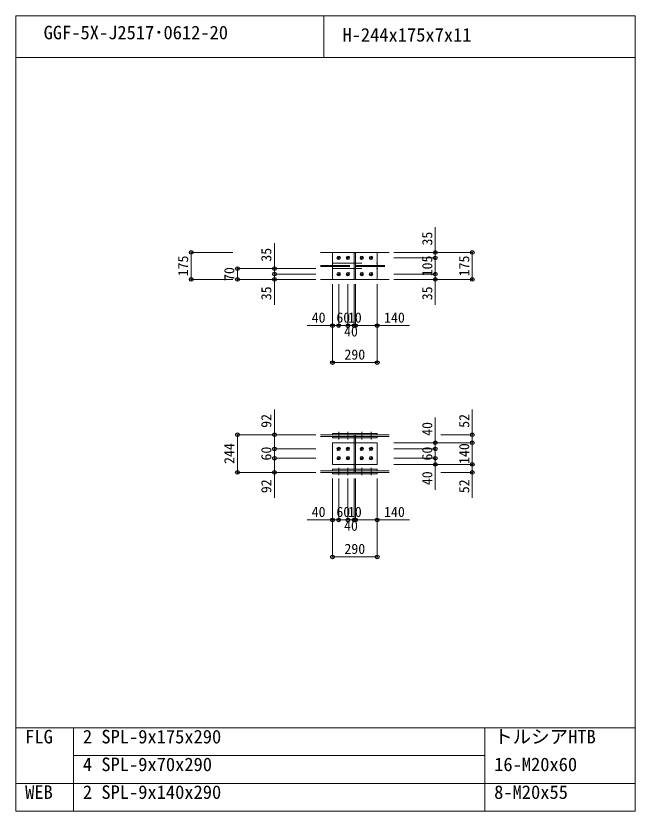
# Model space of a CAD drawing. Units: millimetres, scale not verified. Extents: x -8310 to 8310, y -4800 to 5700.
# Drawn here: x 4290 to 8310, y -4800 to 360 of the extents above; entities that cross this region are included whole.
import ezdxf
from ezdxf.enums import TextEntityAlignment as Align

# ---------------------------------------------------------------- set-up
doc = ezdxf.new("R2010")
doc.units = ezdxf.units.MM
doc.header["$LTSCALE"] = 30
doc.header["$PDMODE"] = 32
doc.header["$PDSIZE"] = 24
doc.linetypes.add('USER2', pattern=[9.525, 6.35, -3.175])
doc.layers.add('0-0', color=7, linetype='Continuous')
doc.layers.add('0-2', color=7, linetype='Continuous')
for name, color, linetype, lineweight in [('0-1', 7, 'Continuous', 18), ('0-5', 7, 'Continuous', 18), ('0-6', 7, 'USER2', 18), ('0-8', 7, 'Continuous', 18), ('0-9', 7, 'Continuous', 18), ('0-A', 7, 'Continuous', 18), ('0-B', 7, 'Continuous', 18)]:
    doc.layers.add(name, color=color, linetype=linetype, lineweight=lineweight)
doc.styles.add('ＭＳ ゴシック', font='')
doc.styles.get('ＭＳ ゴシック').set_extended_font_data('MS Gothic')

msp = doc.modelspace()

# ---------------------------------------------------------------- linework, layer by layer
at = {"layer": '0-0'}
for p in [(5428, -1175), (7013, -1175), (7253, -1175), (7013, -1210), (5728, -1280), (5968, -1280), (5428, -1350), (5728, -1350), (5968, -1315), (5968, -1350), (7013, -1315), (7013, -1350), (7253, -1350), (6345.5, -1650), (6385.5, -1650), (6445.5, -1650), (6485.5, -1650), (6495.5, -1650), (6635.5, -1650), (6345.5, -1890), (6635.5, -1890), (5728, -2358), (5968, -2358), (7253, -2358), (7013, -2410), (7253, -2410), (5968, -2450), (7013, -2450), (5968, -2510), (7013, -2510), (7013, -2550), (7253, -2550), (5728, -2602), (5968, -2602), (7253, -2602), (6345.5, -2911), (6385.5, -2911), (6445.5, -2911), (6485.5, -2911), (6495.5, -2911), (6635.5, -2911), (6345.5, -3151), (6635.5, -3151)]:
    msp.add_point(p, dxfattribs=at)
at = {"layer": '0-1'}
for p, q in [((4290, -4800), (4290, 360)), ((4290, 360), (8310, 360)), ((6290, 90), (6290, 360)), ((8310, -4800), (8310, 360)), ((4290, 90), (8310, 90)), ((4290, -4260), (8310, -4260)), ((4665, -4800), (4665, -4260)), ((7335, -4800), (7335, -4260)), ((4665, -4440), (7335, -4440)), ((4290, -4620), (8310, -4620)), ((4290, -4800), (8310, -4800))]:
    msp.add_line(p, q, dxfattribs=at)
at = {"layer": '0-5'}
for p, q in [((6268, -1175), (6485.5, -1175)), ((6345.5, -1175), (6635.5, -1175)), ((6345.5, -1350), (6345.5, -1175)), ((6495.5, -1175), (6713, -1175)), ((6268, -1350), (6485.5, -1350)), ((6495.5, -1350), (6713, -1350)), ((6268, -2358), (6485.5, -2358)), ((6345.5, -2349), (6635.5, -2349)), ((6345.5, -2358), (6345.5, -2349)), ((6345.5, -2369), (6635.5, -2369)), ((6345.5, -2378), (6345.5, -2369)), ((6495.5, -2358), (6713, -2358)), ((6495.5, -2369), (6495.5, -2358)), ((6495.5, -2369), (6713, -2369)), ((6345.5, -2410), (6635.5, -2410)), ((6345.5, -2550), (6345.5, -2410)), ((6485.5, -2410), (6485.5, -2378)), ((6495.5, -2410), (6495.5, -2378)), ((6485.5, -2582), (6485.5, -2550)), ((6495.5, -2582), (6495.5, -2550)), ((6268, -2591), (6485.5, -2591)), ((6345.5, -2582), (6485.5, -2582)), ((6345.5, -2591), (6345.5, -2582)), ((6345.5, -2591), (6485.5, -2591)), ((6345.5, -2602), (6485.5, -2602)), ((6345.5, -2611), (6345.5, -2602)), ((6345.5, -2611), (6485.5, -2611)), ((6485.5, -2582), (6635.5, -2582)), ((6485.5, -2591), (6635.5, -2591)), ((6485.5, -2602), (6635.5, -2602)), ((6485.5, -2611), (6635.5, -2611)), ((6495.5, -2602), (6713, -2602)), ((6635.5, -2591), (6635.5, -2582)), ((6635.5, -2611), (6635.5, -2602))]:
    msp.add_line(p, q, dxfattribs=at)
for points in [[(6345.5, -1350), (6635.5, -1350), (6635.5, -1175)], [(6268, -2369), (6485.5, -2369), (6485.5, -2358)], [(6345.5, -2358), (6635.5, -2358), (6635.5, -2349)], [(6345.5, -2378), (6635.5, -2378), (6635.5, -2369)], [(6345.5, -2550), (6635.5, -2550), (6635.5, -2410)], [(6268, -2602), (6485.5, -2602), (6485.5, -2591)], [(6495.5, -2602), (6495.5, -2591), (6713, -2591)]]:
    msp.add_lwpolyline(points, dxfattribs=at)
at = {"layer": '0-6'}
for p, q in [((6345.5, -1175), (6635.5, -1175)), ((6485.5, -1350), (6485.5, -1175)), ((6495.5, -1350), (6495.5, -1175)), ((6268, -1259), (6485.5, -1259)), ((6268, -1266), (6485.5, -1266)), ((6345.5, -1245), (6635.5, -1245)), ((6345.5, -1280), (6635.5, -1280)), ((6495.5, -1259), (6713, -1259)), ((6495.5, -1266), (6713, -1266)), ((6345.5, -1350), (6635.5, -1350)), ((6485.5, -2378), (6485.5, -2369)), ((6495.5, -2378), (6495.5, -2369)), ((6485.5, -2550), (6485.5, -2410)), ((6495.5, -2550), (6495.5, -2410)), ((6485.5, -2591), (6485.5, -2582)), ((6495.5, -2591), (6495.5, -2582))]:
    msp.add_line(p, q, dxfattribs=at)
at = {"layer": '0-8'}
for p, q in [((6374.5, -1210), (6396.5, -1210)), ((6376.17, -1219.34), (6394.83, -1200.67)), ((6385.5, -1221), (6385.5, -1199)), ((6434.5, -1210), (6456.5, -1210)), ((6436.17, -1219.34), (6454.83, -1200.67)), ((6445.5, -1221), (6445.5, -1199)), ((6524.5, -1210), (6546.5, -1210)), ((6526.17, -1219.34), (6544.83, -1200.67)), ((6535.5, -1221), (6535.5, -1199)), ((6584.5, -1210), (6606.5, -1210)), ((6586.17, -1219.34), (6604.83, -1200.67)), ((6595.5, -1221), (6595.5, -1199)), ((6374.5, -1315), (6396.5, -1315)), ((6376.17, -1324.34), (6394.83, -1305.67)), ((6385.5, -1326), (6385.5, -1304)), ((6434.5, -1315), (6456.5, -1315)), ((6436.17, -1324.34), (6454.83, -1305.67)), ((6445.5, -1326), (6445.5, -1304)), ((6524.5, -1315), (6546.5, -1315)), ((6526.17, -1324.34), (6544.83, -1305.67)), ((6535.5, -1326), (6535.5, -1304)), ((6584.5, -1315), (6606.5, -1315)), ((6586.17, -1324.34), (6604.83, -1305.67)), ((6595.5, -1326), (6595.5, -1304)), ((6374.5, -2450), (6396.5, -2450)), ((6376.17, -2459.34), (6394.83, -2440.67)), ((6385.5, -2461), (6385.5, -2439)), ((6434.5, -2450), (6456.5, -2450)), ((6436.17, -2459.34), (6454.83, -2440.67)), ((6445.5, -2461), (6445.5, -2439)), ((6524.5, -2450), (6546.5, -2450)), ((6526.17, -2459.34), (6544.83, -2440.67)), ((6535.5, -2461), (6535.5, -2439)), ((6584.5, -2450), (6606.5, -2450)), ((6586.17, -2459.34), (6604.83, -2440.67)), ((6595.5, -2461), (6595.5, -2439)), ((6374.5, -2510), (6396.5, -2510)), ((6376.17, -2519.34), (6394.83, -2500.67)), ((6385.5, -2521), (6385.5, -2499)), ((6434.5, -2510), (6456.5, -2510)), ((6436.17, -2519.34), (6454.83, -2500.67)), ((6445.5, -2521), (6445.5, -2499)), ((6524.5, -2510), (6546.5, -2510)), ((6526.17, -2519.34), (6544.83, -2500.67)), ((6535.5, -2521), (6535.5, -2499)), ((6584.5, -2510), (6606.5, -2510)), ((6586.17, -2519.34), (6604.83, -2500.67)), ((6595.5, -2521), (6595.5, -2499))]:
    msp.add_line(p, q, dxfattribs=at)
at = {"layer": '0-9'}
for p, q in [((6385.5, -2339), (6385.5, -2388)), ((6445.5, -2339), (6445.5, -2388)), ((6535.5, -2339), (6535.5, -2388)), ((6595.5, -2339), (6595.5, -2388)), ((6385.5, -2621), (6385.5, -2572)), ((6445.5, -2621), (6445.5, -2572)), ((6535.5, -2621), (6535.5, -2572)), ((6595.5, -2621), (6595.5, -2572))]:
    msp.add_line(p, q, dxfattribs=at)
at = {"layer": '0-A'}
for p, q in [((5698, -1175), (5428, -1175)), ((6743, -1175), (7013, -1175)), ((6743, -1175), (7253, -1175)), ((6743, -1210), (7013, -1210)), ((6238, -1280), (5728, -1280)), ((6238, -1280), (5968, -1280)), ((6238, -1315), (5968, -1315)), ((5968, -1515), (5968, -1315)), ((6743, -1315), (7013, -1315)), ((7013, -1515), (7013, -1315)), ((6238, -1350), (5968, -1350)), ((6345.5, -1380), (6345.5, -1650)), ((6345.5, -1380), (6345.5, -1890)), ((6385.5, -1380), (6385.5, -1650)), ((6385.5, -1380), (6385.5, -1650)), ((6445.5, -1380), (6445.5, -1650)), ((6445.5, -1380), (6445.5, -1650)), ((6485.5, -1380), (6485.5, -1650)), ((6485.5, -1380), (6485.5, -1650)), ((6495.5, -1380), (6495.5, -1650)), ((6495.5, -1380), (6495.5, -1650)), ((6635.5, -1380), (6635.5, -1650)), ((6635.5, -1380), (6635.5, -1890)), ((6743, -1350), (7013, -1350)), ((6180.5, -1650), (6385.5, -1650)), ((6385.5, -1650), (6445.5, -1650)), ((6445.5, -1650), (6485.5, -1650)), ((6485.5, -1650), (6495.5, -1650)), ((6495.5, -1650), (6845.5, -1650)), ((6345.5, -1890), (6635.5, -1890)), ((6238, -2358), (5728, -2358)), ((6238, -2358), (5968, -2358)), ((7049.16, -2358), (7253, -2358)), ((6743, -2410), (7013, -2410)), ((6743, -2410), (7253, -2410)), ((6238, -2450), (5968, -2450)), ((6743, -2450), (7013, -2450)), ((6238, -2510), (5968, -2510)), ((5968, -2767), (5968, -2510)), ((6743, -2510), (7013, -2510)), ((7013, -2715), (7013, -2510)), ((6743, -2550), (7013, -2550)), ((6743, -2550), (7253, -2550)), ((7253, -2767), (7253, -2550)), ((6238, -2602), (5968, -2602)), ((7049.16, -2602), (7253, -2602)), ((6345.5, -2641), (6345.5, -2911)), ((6345.5, -2641), (6345.5, -3151)), ((6385.5, -2641), (6385.5, -2911)), ((6385.5, -2641), (6385.5, -2911)), ((6445.5, -2641), (6445.5, -2911)), ((6445.5, -2641), (6445.5, -2911)), ((6485.5, -2641), (6485.5, -2911)), ((6485.5, -2641), (6485.5, -2911)), ((6495.5, -2641), (6495.5, -2911)), ((6495.5, -2641), (6495.5, -2911)), ((6635.5, -2641), (6635.5, -2911)), ((6635.5, -2641), (6635.5, -3151)), ((6180.5, -2911), (6385.5, -2911)), ((6385.5, -2911), (6445.5, -2911)), ((6445.5, -2911), (6485.5, -2911)), ((6485.5, -2911), (6495.5, -2911)), ((6495.5, -2911), (6845.5, -2911)), ((6345.5, -3151), (6635.5, -3151))]:
    msp.add_line(p, q, dxfattribs=at)
for points in [[(6743, -1210), (7013, -1210), (7013, -1010)], [(6238, -1315), (5968, -1315), (5968, -1115)], [(5698, -1350), (5428, -1350), (5428, -1175)], [(6743, -1350), (7253, -1350), (7253, -1175)], [(6743, -1315), (7013, -1315), (7013, -1210)], [(6238, -1350), (5728, -1350), (5728, -1280)], [(6238, -2450), (5968, -2450), (5968, -2193)], [(6743, -2410), (7253, -2410), (7253, -2193)], [(6743, -2450), (7013, -2450), (7013, -2245)], [(6238, -2602), (5728, -2602), (5728, -2358)], [(6743, -2550), (7253, -2550), (7253, -2410)], [(6238, -2510), (5968, -2510), (5968, -2450)], [(6743, -2510), (7013, -2510), (7013, -2450)]]:
    msp.add_lwpolyline(points, dxfattribs=at)
at = {"layer": '0-B'}
for centre in [(6385.5, -1210), (6445.5, -1210), (6535.5, -1210), (6595.5, -1210), (6385.5, -1315), (6445.5, -1315), (6535.5, -1315), (6595.5, -1315), (6385.5, -2450), (6445.5, -2450), (6535.5, -2450), (6595.5, -2450), (6385.5, -2510), (6445.5, -2510), (6535.5, -2510), (6595.5, -2510)]:
    msp.add_circle(centre, 11, dxfattribs=at)

# ---------------------------------------------------------------- texts
at = {"layer": '0-2', "style": 'ＭＳ ゴシック'}
for s, p in [('GGF-5X-J2517･0612-20', (4470, 181.8)), ('H-244x175x7x11', (6410, 166.8)), ('FLG', (4350, -4387.2)), ('2', (4725, -4387.2)), ('SPL-9x175x290', (4845, -4387.2)), ('トルシアHTB', (7395, -4387.2)), ('4', (4725, -4567.2)), ('SPL-9x70x290', (4845, -4567.2)), ('16-M20x60', (7395, -4567.2)), ('WEB', (4350, -4747.2)), ('2', (4725, -4747.2)), ('SPL-9x140x290', (4845, -4747.2)), ('8-M20x55', (7395, -4747.2))]:
    msp.add_text(s, height=87.98, dxfattribs=at).set_placement(p, align=Align.BOTTOM_LEFT)
at = {"layer": '0-A', "style": 'ＭＳ ゴシック'}
for s, p in [('35', (7013, -1130)), ('35', (5968, -1235)), ('175', (5428, -1330)), ('105', (7013, -1330)), ('175', (7253, -1330)), ('70', (5728, -1360)), ('35', (5968, -1485)), ('35', (7013, -1485)), ('92', (5968, -2313)), ('52', (7253, -2313)), ('40', (7013, -2365)), ('244', (5728, -2547.5)), ('140', (7253, -2547.5)), ('60', (5968, -2525)), ('60', (7013, -2525)), ('40', (7013, -2685)), ('92', (5968, -2737)), ('52', (7253, -2737))]:
    msp.add_text(s, height=65.98, rotation=90, dxfattribs=at).set_placement(p, align=Align.BOTTOM_LEFT)
for s, p in [('40', (6210.5, -1650)), ('60', (6370.5, -1650)), ('10', (6445.5, -1650)), ('140', (6680.5, -1650)), ('40', (6420.5, -1740)), ('290', (6423, -1890)), ('40', (6210.5, -2911)), ('60', (6370.5, -2911)), ('10', (6445.5, -2911)), ('140', (6680.5, -2911)), ('40', (6420.5, -3001)), ('290', (6423, -3151))]:
    msp.add_text(s, height=65.98, dxfattribs=at).set_placement(p, align=Align.BOTTOM_LEFT)

doc.saveas('drawing.dxf')
